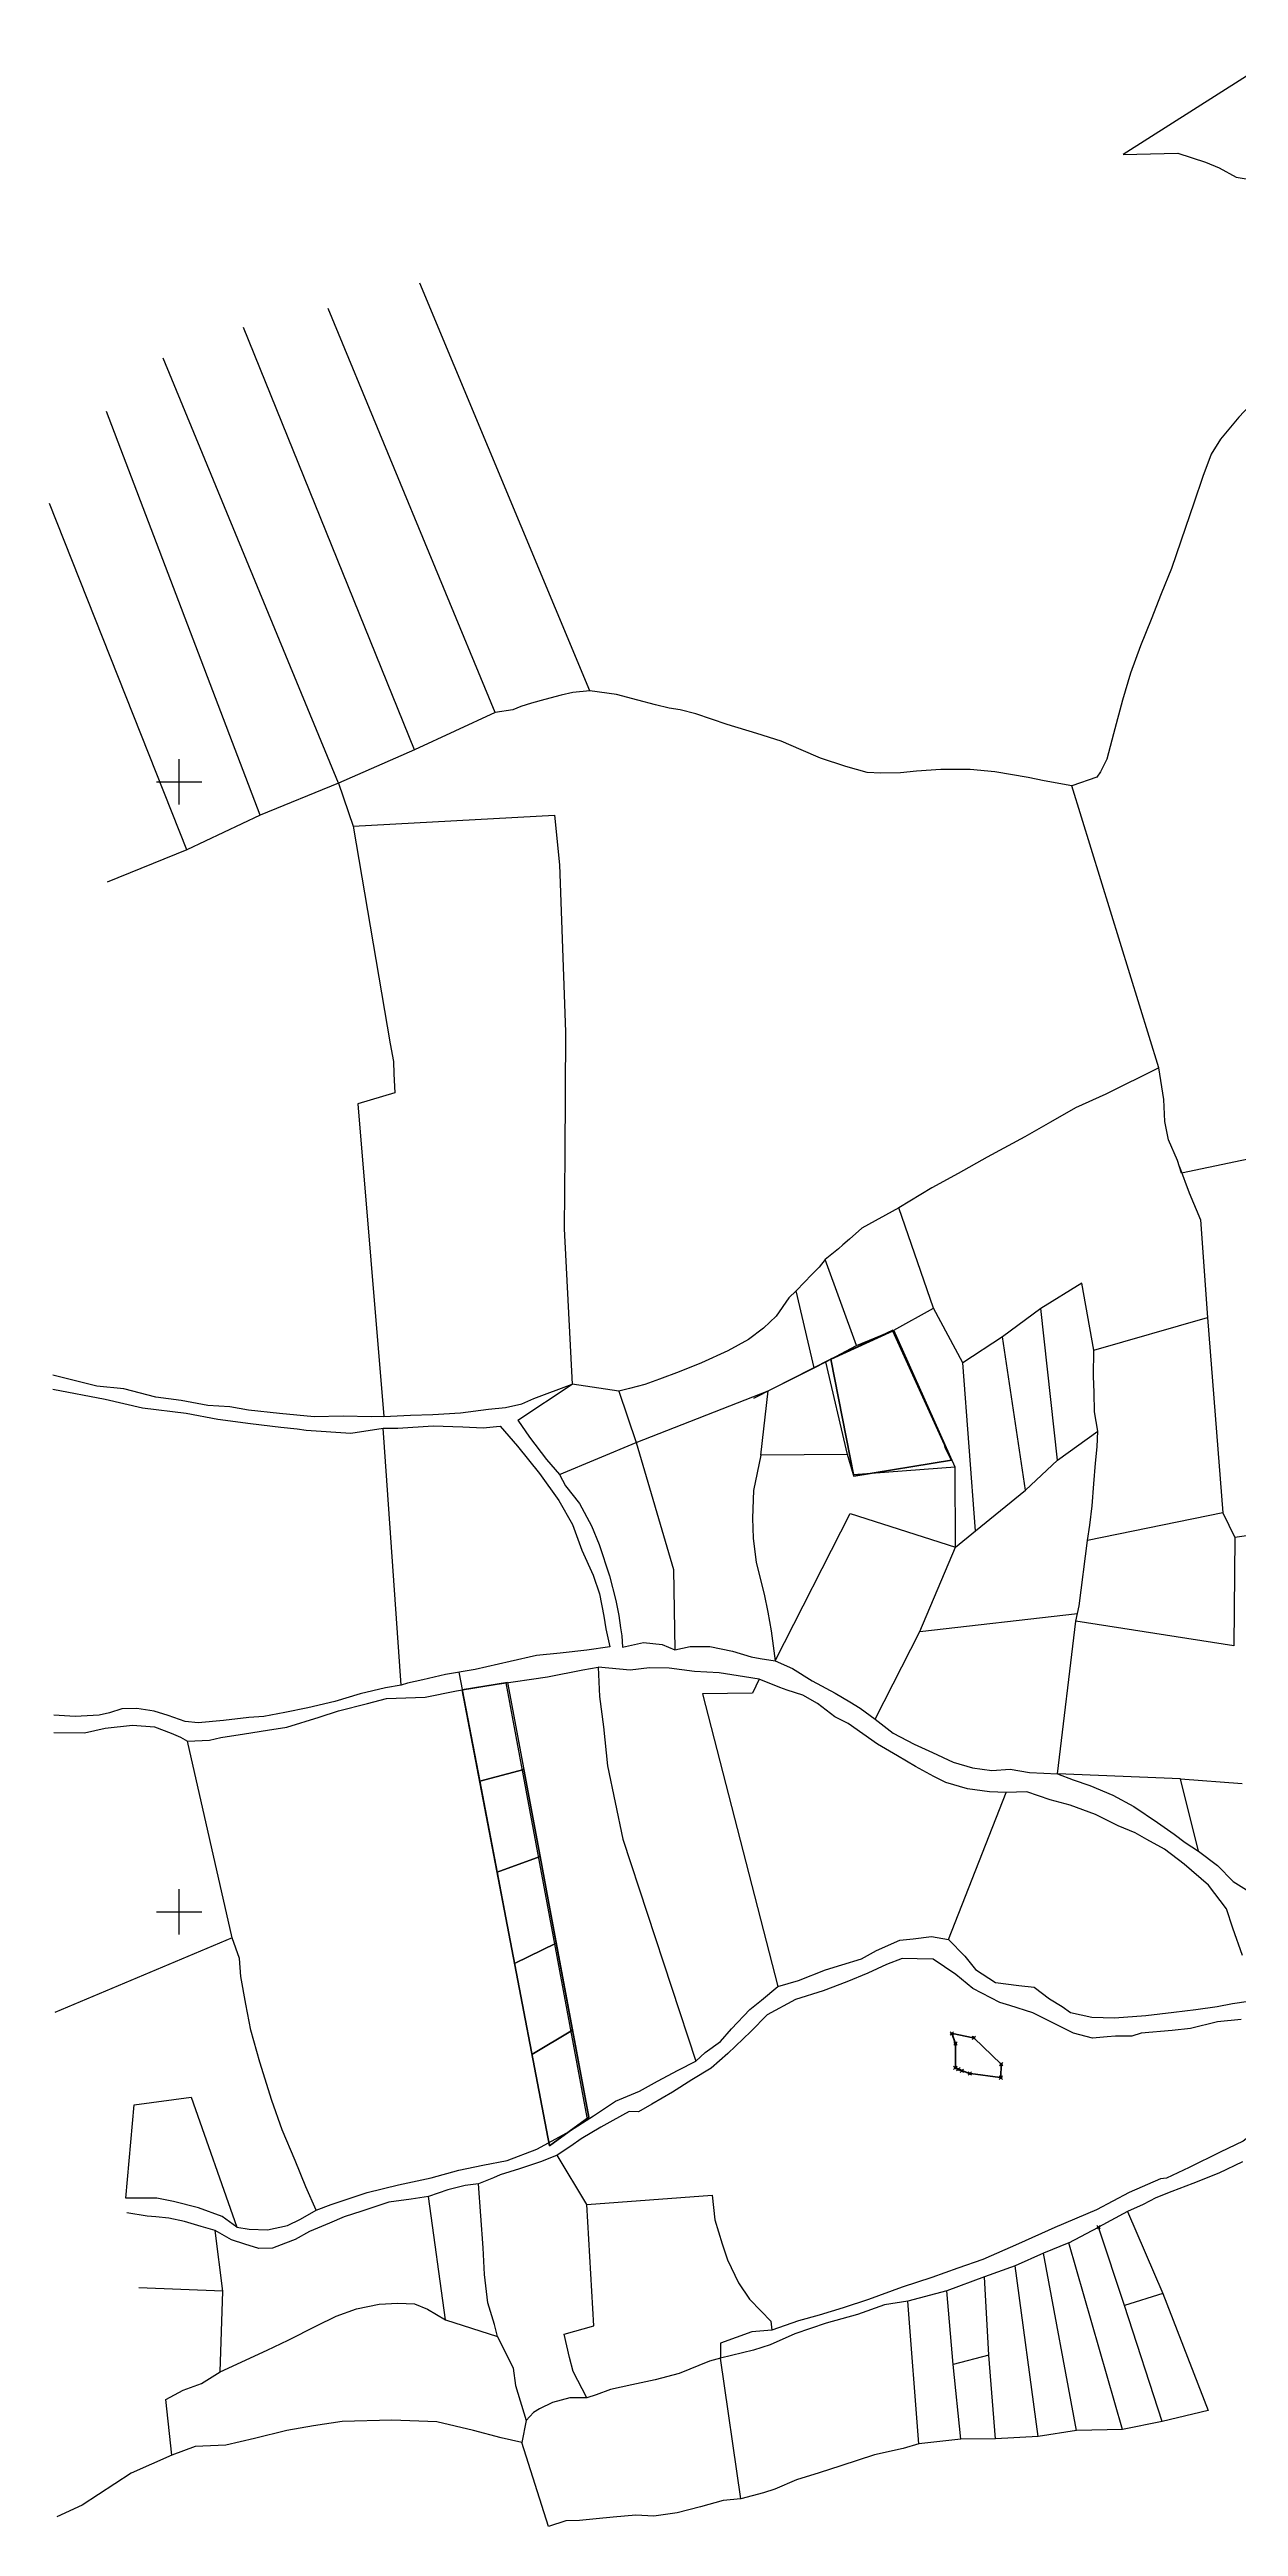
# Model space of a CAD drawing. Header units: millimetres. Extents: x 605783 to 618866, y 1302882 to 1321803.
# Drawn here: x 612127 to 613179, y 1319525 to 1321717 of the extents above; entities that cross this region are included whole.
import ezdxf
from ezdxf.enums import TextEntityAlignment as Align

# ---------------------------------------------------------------- set-up
doc = ezdxf.new("R2010")
doc.units = ezdxf.units.MM
doc.header["$PDMODE"] = 35
doc.header["$PDSIZE"] = 1.5
for name, color, linetype in [('2', 7, 'Continuous'), ('42', 7, 'Continuous'), ('CVL_CUADCON_LIN', 8, 'Continuous')]:
    doc.layers.add(name, color=color, linetype=linetype)
doc.styles.get("Standard").update_dxf_attribs({"font": 'TCCM____.TTF'})

# ---------------------------------------------------------------- blocks, each defined once
blk = doc.blocks.new('COORD')
at = {"layer": '42', "color": 2, "linetype": 'Continuous'}
for p, q in [((-2, 0), (2, 0)), ((0, -2), (0, 2))]:
    blk.add_line(p, q, dxfattribs=at)
blk = doc.blocks.new('COORD$')
at = {"layer": '42', "color": 2, "linetype": 'Continuous'}
blk.add_blockref('COORD', (0, 0), dxfattribs=at)

msp = doc.modelspace()

# ---------------------------------------------------------------- linework, layer by layer
at = {"lineweight": 40}
for points in [[(612928.57, 1319952.835), (612925.731, 1319960.741)], [(612926.052, 1319961.114), (612944.491, 1319957.445)], [(612928.682, 1319931.265), (612928.738, 1319951.865)], [(612945.343, 1319957.002), (612968.925, 1319934.494)], [(612930.866, 1319929.772), (612929.136, 1319930.558)], [(612934.054, 1319928.453), (612931.784, 1319929.377)], [(612941.112, 1319925.92), (612934.988, 1319928.097)], [(612968.452, 1319922.218), (612942.079, 1319925.688)], [(612969.273, 1319933.649), (612968.962, 1319922.653)]]:
    msp.add_lwpolyline(points, dxfattribs=at)
for centre in [(612925.562, 1319961.211), (612928.739, 1319952.365), (612944.981, 1319957.347), (612928.681, 1319930.765), (612931.321, 1319929.565), (612934.517, 1319928.265), (612941.583, 1319925.753), (612968.948, 1319922.153), (612969.287, 1319934.148)]:
    msp.add_circle(centre, 0.5, dxfattribs=at)
for p in [(612925.562, 1319961.211), (612928.739, 1319952.365), (612944.981, 1319957.347), (612928.681, 1319930.765), (612931.321, 1319929.565), (612934.517, 1319928.265), (612941.583, 1319925.753), (612968.948, 1319922.153), (612969.287, 1319934.148)]:
    msp.add_point(p)
at = {"layer": '2', "color": 1, "linetype": 'Continuous'}
for p, q in [((612605.097, 1321149.247), (612454.577, 1321510.256)), ((612521.36, 1321130.225), (612373.403, 1321487.691)), ((612449.903, 1321097.296), (612298.546, 1321471.006)), ((612382.49, 1321067.693), (612227.563, 1321443.671)), ((612313.292, 1321039.351), (612177.278, 1321396.63)), ((612248.427, 1321008.746), (612126.823, 1321315.288)), ((612521.36, 1321130.225), (612449.903, 1321097.296)), ((612449.903, 1321097.296), (612382.49, 1321067.693)), ((612382.49, 1321067.693), (612313.292, 1321039.351)), ((612382.49, 1321067.693), (612395.674, 1321029.65)), ((613108.888, 1320815.638), (613031.696, 1321065.251)), ((612313.292, 1321039.351), (612248.427, 1321008.746)), ((612395.674, 1321029.65), (612573.731, 1321039.293)), ((612248.427, 1321008.746), (612177.96, 1320980.142)), ((612909.416, 1320603.092), (612878.655, 1320691.859)), ((612841.261, 1320570.182), (612813.37, 1320646.259)), ((612803.774, 1320550.15), (612787.872, 1320618.417)), ((612874.213, 1320583.581), (612909.416, 1320603.092)), ((612935.364, 1320554.703), (612909.416, 1320603.092)), ((613004.445, 1320602.865), (612970.292, 1320577.77)), ((613019.214, 1320468.522), (613004.445, 1320602.865)), ((612841.261, 1320570.182), (612874.213, 1320583.581)), ((612928.541, 1320462.421), (612874.213, 1320583.581)), ((612970.292, 1320577.77), (612935.364, 1320554.703)), ((612990.913, 1320441.935), (612970.292, 1320577.77)), ((613051.415, 1320566.029), (613151.863, 1320594.802)), ((613151.863, 1320594.802), (613165.589, 1320421.828)), ((612803.774, 1320550.15), (612813.906, 1320555.543)), ((612813.906, 1320555.543), (612841.261, 1320570.182)), ((612833.193, 1320473.573), (612813.906, 1320555.543)), ((612946.66, 1320406.11), (612935.364, 1320554.703)), ((612541.322, 1320503.947), (612589.41, 1320535.728)), ((612630.863, 1320529.609), (612589.41, 1320535.728)), ((612762.986, 1320529.845), (612803.774, 1320550.15)), ((612630.863, 1320529.609), (612646.122, 1320484.209)), ((612646.122, 1320484.209), (612762.986, 1320529.845)), ((612756.462, 1320472.887), (612762.986, 1320529.845)), ((612438.024, 1320269.327), (612422.197, 1320496.924)), ((613019.214, 1320468.522), (613054.889, 1320494.135)), ((612578.194, 1320455.874), (612646.122, 1320484.209)), ((612833.193, 1320473.573), (612756.462, 1320472.887)), ((612838.635, 1320455.562), (612833.193, 1320473.573)), ((612990.913, 1320441.935), (613019.214, 1320468.522)), ((612928.541, 1320462.421), (612838.635, 1320455.562)), ((612928.96, 1320391.526), (612928.541, 1320462.421)), ((612946.66, 1320406.11), (612990.913, 1320441.935)), ((613165.589, 1320421.828), (613045.55, 1320397.519)), ((613165.589, 1320421.828), (613176.136, 1320400.033)), ((612928.96, 1320391.526), (612946.66, 1320406.11)), ((613200.76, 1320403.73), (613176.136, 1320400.033)), ((612897.132, 1320316.891), (612928.96, 1320391.526)), ((613038.268, 1320339.794), (613045.55, 1320397.519)), ((613035.301, 1320326.055), (613038.268, 1320339.794)), ((612857.698, 1320239.419), (612897.132, 1320316.891)), ((612897.132, 1320316.891), (613036.784, 1320332.925)), ((613019.074, 1320191.03), (613035.301, 1320326.055)), ((612288.417, 1320045.881), (612249.021, 1320219.981)), ((613128.104, 1320186.562), (613019.074, 1320191.03)), ((613143.981, 1320122.614), (613128.104, 1320186.562)), ((613128.104, 1320186.562), (613182.502, 1320182.548)), ((612922.626, 1320044.371), (612973.691, 1320174.511)), ((612288.417, 1320045.881), (612131.645, 1319979.691)), ((612602.592, 1319809.801), (612576.162, 1319853.613)), ((612477.422, 1319707.704), (612462.294, 1319816.888)), ((612280.1, 1319733.275), (612273.431, 1319786.855)), ((613029.15, 1319775.865), (613055.493, 1319789.736)), ((613081.072, 1319803.856), (613055.493, 1319789.736)), ((613078.515, 1319720.492), (613055.493, 1319789.736)), ((613081.072, 1319803.856), (613112.246, 1319731.101)), ((613006.589, 1319766.844), (612981.754, 1319755.777)), ((613029.15, 1319775.865), (613006.589, 1319766.844)), ((613035.974, 1319609.967), (613006.589, 1319766.844)), ((613076.623, 1319610.705), (613029.15, 1319775.865)), ((612954.371, 1319745.967), (612921.159, 1319733.582)), ((612981.754, 1319755.777), (612954.371, 1319745.967)), ((612958.338, 1319676.616), (612954.371, 1319745.967)), ((613001.957, 1319604.693), (612981.754, 1319755.777)), ((612280.1, 1319733.275), (612205.89, 1319736.16)), ((612277.981, 1319661.857), (612280.1, 1319733.275)), ((612921.159, 1319733.582), (612886.658, 1319724.24)), ((612896.297, 1319598), (612886.658, 1319724.24)), ((612926.88, 1319668.307), (612921.159, 1319733.582)), ((613112.246, 1319731.101), (613078.515, 1319720.492)), ((613111.645, 1319617.763), (613078.515, 1319720.492)), ((613112.246, 1319731.101), (613152.495, 1319627.649)), ((612477.422, 1319707.704), (612523.245, 1319692.97)), ((612958.338, 1319676.616), (612926.88, 1319668.307)), ((612964.366, 1319602.449), (612958.338, 1319676.616)), ((612738.796, 1319549.339), (612720.782, 1319674.007)), ((612933.622, 1319602.276), (612926.88, 1319668.307)), ((612548.837, 1319618.913), (612544.887, 1319599.324)), ((613035.974, 1319609.967), (613001.957, 1319604.693)), ((613076.623, 1319610.705), (613035.974, 1319609.967)), ((613111.645, 1319617.763), (613076.623, 1319610.705)), ((613152.495, 1319627.649), (613111.645, 1319617.763)), ((612568.448, 1319525.001), (612544.887, 1319599.324)), ((612933.622, 1319602.276), (612896.297, 1319598)), ((612964.366, 1319602.449), (612933.622, 1319602.276)), ((613001.957, 1319604.693), (612964.366, 1319602.449))]:
    msp.add_line(p, q, dxfattribs=at)
for points in [[(613223.493, 1321716.862), (613077.18, 1321624.049), (613125.704, 1321625.084), (613150.143, 1321617.09), (613162.115, 1321612.076), (613177.408, 1321604.03), (613193.431, 1321601.325), (613213.758, 1321601.44), (613240.945, 1321601.339), (613270.358, 1321611.669), (613295.902, 1321631.888)], [(613235.266, 1321444.519), (613222.1, 1321436.567), (613210.981, 1321426.34), (613197.859, 1321411.019), (613179.679, 1321391.604), (613163.534, 1321371.946), (613155.226, 1321358.94), (613147.72, 1321339.077), (613139.73, 1321315.399), (613132.487, 1321294.013), (613119.998, 1321257.604), (613110.983, 1321235.191), (613101.97, 1321212.524), (613092.453, 1321189.092), (613083.703, 1321164.902), (613076.73, 1321140.976), (613068.775, 1321111.2), (613062.81, 1321088.805), (613057.032, 1321077.591), (613054.01, 1321073), (613031.696, 1321065.251)], [(613235.266, 1321444.519), (613384.805, 1320776.28), (613129.003, 1320722.492)], [(612605.097, 1321149.247), (612590.114, 1321147.892), (612579.71, 1321145.546), (612565.25, 1321141.653), (612553.58, 1321138.538), (612543.943, 1321135.434), (612536.846, 1321132.599), (612521.36, 1321130.225)], [(613031.696, 1321065.251), (613007.277, 1321069.688), (612993.285, 1321072.658), (612963.527, 1321077.827), (612941.918, 1321079.738), (612915.746, 1321079.845), (612894.159, 1321078.198), (612880.192, 1321076.849), (612862.662, 1321076.496), (612850.716, 1321077.191), (612831.628, 1321082.42), (612809.225, 1321089.917), (612792.158, 1321097.191), (612774.581, 1321104.715), (612752.943, 1321111.708), (612726.726, 1321119.438), (612698.975, 1321128.938), (612685.233, 1321132.418), (612675.314, 1321134.141), (612663.356, 1321136.869), (612647.577, 1321141.1), (612628.745, 1321146.076), (612605.097, 1321149.247)], [(612573.731, 1321039.293), (612578.31, 1320995.357), (612583.502, 1320847.746), (612583.126, 1320739.238), (612582.5, 1320673.165), (612589.41, 1320535.728)], [(612395.674, 1321029.65), (612428.319, 1320836.962), (612431.461, 1320821.225), (612431.524, 1320810.552), (612432.641, 1320793.533), (612399.666, 1320783.945), (612422.897, 1320507.346)], [(613108.888, 1320815.638), (613061.765, 1320792.503), (613034.903, 1320780.408), (613012.874, 1320767.578), (612990.336, 1320754.746), (612956.902, 1320736.769), (612931.326, 1320722.141), (612907.77, 1320709.557), (612878.655, 1320691.859)], [(613129.003, 1320722.492), (613125.38, 1320733.652), (613117.394, 1320752.158), (613114.249, 1320768.403), (613113.373, 1320787.711), (613108.888, 1320815.638)], [(613127.192, 1320728.072), (613135.711, 1320705.25), (613145.763, 1320681.166), (613151.863, 1320594.802)], [(612878.655, 1320691.859), (612845.984, 1320673.887), (612835.116, 1320664.169), (612829.048, 1320659.053), (612825.256, 1320655.728), (612813.37, 1320646.259)], [(612813.37, 1320646.259), (612808.075, 1320639.368), (612801.255, 1320632.468), (612795.195, 1320626.081), (612787.872, 1320618.417)], [(612787.872, 1320618.417), (612781.302, 1320612.281), (612769.964, 1320595.954), (612758.846, 1320585.473), (612745.439, 1320575.487), (612727.204, 1320565.474), (612703.892, 1320554.669), (612684.12, 1320546.681), (612666.88, 1320540.231), (612653.695, 1320535.582), (612640.25, 1320531.949), (612630.863, 1320529.609)], [(613051.415, 1320566.029), (613040.648, 1320625.177), (613004.445, 1320602.865)], [(613054.889, 1320494.135), (613051.992, 1320511.398), (613051.637, 1320528.422), (613051.043, 1320542.903), (613051.415, 1320566.029)], [(612422.897, 1320507.346), (612411.973, 1320507.031), (612386.817, 1320507.397), (612361.156, 1320506.998), (612330.395, 1320509.875), (612302.936, 1320512.769), (612286.403, 1320515.725), (612266.832, 1320516.886), (612243.43, 1320521.328), (612220.799, 1320524.25), (612192.551, 1320531.714), (612168.653, 1320534.121), (612129.608, 1320543.812)], [(612129.653, 1320531.357), (612176.09, 1320522.473), (612209.165, 1320515.036), (612247.815, 1320510.172), (612275.795, 1320504.993), (612304.784, 1320501.09), (612331.483, 1320497.683), (612345.975, 1320496.24), (612354.113, 1320495.015), (612393.511, 1320492.442), (612422.197, 1320496.924)], [(612422.897, 1320507.346), (612446.266, 1320508.494), (612466.083, 1320508.86), (612490.72, 1320510.524), (612515.347, 1320513.712), (612530.583, 1320515.322), (612545.047, 1320518.453), (612555.438, 1320523.086), (612589.41, 1320535.728)], [(612422.197, 1320496.924), (612435.155, 1320496.997), (612466.396, 1320498.951), (612492.572, 1320498.082), (612510.617, 1320497.168), (612522.553, 1320498.251), (612525.854, 1320498.524), (612540.95, 1320480.821), (612560.657, 1320456.791), (612577.567, 1320433), (612589.635, 1320411.722), (612597.9, 1320388.899), (612608.194, 1320366.849), (612613.627, 1320350.362), (612617.556, 1320330.563), (612619.146, 1320319.391), (612622.798, 1320303.403)], [(612541.322, 1320503.947), (612551.573, 1320489.013), (612566.681, 1320469.277), (612578.194, 1320455.874)], [(613045.55, 1320397.519), (613047.757, 1320410.999), (613049.942, 1320428.291), (613051.352, 1320447.612), (613052.769, 1320465.916), (613054.207, 1320480.409), (613054.889, 1320494.135)], [(612646.122, 1320484.209), (612679.309, 1320371.823), (612680.237, 1320300.677)], [(612756.462, 1320472.887), (612750.04, 1320441.849), (612749.169, 1320417.195), (612749.782, 1320399.411), (612752.449, 1320378.08), (612759.476, 1320349.913), (612762.618, 1320334.176), (612765.51, 1320317.675), (612769.225, 1320291.014)], [(612578.194, 1320455.874), (612583.588, 1320445.994), (612595.877, 1320430.308), (612606.666, 1320410.548), (612613.371, 1320393.814), (612622.427, 1320366.167), (612628.146, 1320344.345), (612630.765, 1320331.146), (612632.354, 1320320.228), (612633.412, 1320313.119), (612633.979, 1320303.212)], [(612769.225, 1320291.014), (612835.533, 1320421.493), (612928.96, 1320391.526)], [(613176.136, 1320400.033), (613175.177, 1320304.227), (613035.301, 1320326.055)], [(612622.798, 1320303.403), (612602.488, 1320300.493), (612578.874, 1320297.819), (612558.051, 1320295.669), (612534.452, 1320290.453), (612503.495, 1320283.418), (612477.351, 1320278.951), (612457.306, 1320274.264), (612443.857, 1320271.139), (612438.024, 1320269.327)], [(612633.979, 1320303.212), (612652.758, 1320307.129), (612669.03, 1320305.442), (612680.237, 1320300.677)], [(612680.237, 1320300.677), (612693.94, 1320303.803), (612711.218, 1320303.647), (612731.316, 1320299.44), (612747.861, 1320294.451), (612756.001, 1320292.972), (612769.225, 1320291.014)], [(612769.225, 1320291.014), (612784.51, 1320284.239), (612801.852, 1320273.409), (612822.244, 1320262.343), (612835.247, 1320254.793), (612844.427, 1320249.254), (612857.698, 1320239.419)], [(612438.024, 1320269.327), (612424.316, 1320267.217), (612401.734, 1320261.753), (612379.415, 1320255.021), (612355.564, 1320249.296), (612335.261, 1320245.37), (612316.48, 1320241.706), (612303.272, 1320240.87), (612280.928, 1320238.203), (612258.327, 1320236.043), (612246.886, 1320237.249), (612231.864, 1320242.5), (612219.39, 1320246.496), (612204.132, 1320248.697), (612190.92, 1320248.623), (612180.016, 1320245.004), (612170.627, 1320242.918), (612149.544, 1320241.783), (612130.695, 1320242.946)], [(612249.021, 1320219.981), (612268.327, 1320220.852), (612278.476, 1320223.196), (612299.293, 1320226.363), (612319.855, 1320229.528), (612336.862, 1320232.419), (612365.521, 1320241.22), (612382.767, 1320246.654), (612408.392, 1320253.151), (612425.135, 1320257.565), (612459.43, 1320258.775), (612487.091, 1320264.521), (612523.137, 1320270.315), (612567.563, 1320276.918), (612598.78, 1320282.938), (612612.487, 1320285.303)], [(612612.487, 1320285.303), (612613.657, 1320259.39), (612617.119, 1320232.473), (612620.878, 1320198.189), (612634.475, 1320133.212), (612698.902, 1319936.892)], [(612755.093, 1320274.671), (612742.121, 1320276.885), (612719.487, 1320280.315), (612697.629, 1320281.462), (612675.252, 1320284.386), (612657.972, 1320284.796), (612640.96, 1320282.668), (612612.487, 1320285.303)], [(612755.093, 1320274.671), (612749.067, 1320262.439), (612704.86, 1320261.682), (612771.689, 1320002.863)], [(612973.691, 1320174.511), (612958.949, 1320175.19), (612939.369, 1320177.875), (612920.28, 1320183.358), (612909.577, 1320188.634), (612893.264, 1320197.436), (612877.454, 1320207.003), (612859.861, 1320217.323), (612833.837, 1320235.473), (612821.859, 1320241.504), (612806.544, 1320253.361), (612793.542, 1320260.657), (612779.795, 1320265.154), (612773.43, 1320267.405), (612755.093, 1320274.671)], [(612130.751, 1320227.447), (612157.761, 1320227.344), (612176.03, 1320231.513), (612200.407, 1320234.192), (612219.727, 1320232.522), (612234.497, 1320227.014), (612242.648, 1320223.503), (612249.021, 1320219.981)], [(612857.698, 1320239.419), (612873.778, 1320227.058), (612892.13, 1320217.251), (612908.435, 1320209.973), (612926.78, 1320201.437), (612943.834, 1320196.196), (612961.125, 1320194.007), (612977.126, 1320195.113), (612994.421, 1320192.161), (613007.13, 1320191.471), (613019.074, 1320191.03)], [(613019.074, 1320191.03), (613033.08, 1320185.772), (613047.847, 1320180.773), (613067.972, 1320171.992), (613086.578, 1320162.187), (613107.498, 1320147.82), (613122.294, 1320137.739), (613131.994, 1320130.17), (613143.981, 1320122.614)], [(613182.893, 1320030.336), (613174.366, 1320054.429), (613168.676, 1320071.423), (613152.798, 1320092.425), (613131.345, 1320111.108), (613113.735, 1320124.223), (613098.184, 1320133.029), (613087.986, 1320138.816), (613072.958, 1320145.085), (613052.826, 1320155.136), (613030.419, 1320163.141), (613012.603, 1320168.123), (612991.981, 1320175.122), (612973.691, 1320174.511)], [(613143.981, 1320122.614), (613160.827, 1320109.749), (613174.631, 1320095.597), (613186.362, 1320088.294)], [(612362.763, 1319804.892), (612353.747, 1319825.679), (612344.21, 1319848.749), (612332.87, 1319875.875), (612323.568, 1319901.997), (612312.95, 1319935.988), (612305.161, 1319964.151), (612300.705, 1319987.25), (612296.242, 1320011.62), (612295.131, 1320027.623), (612288.417, 1320045.881)], [(613181.703, 1319973.662), (613160.627, 1319971.511), (613136.777, 1319965.786), (613120.526, 1319963.915), (613093.099, 1319961.474), (613084.984, 1319958.887), (613070.501, 1319958.806), (613063.136, 1319958.256), (613050.184, 1319957.166), (613033.134, 1319961.644), (613010.199, 1319972.95), (612997.202, 1319979.484), (612976.837, 1319985.976), (612968.182, 1319988.723), (612944.225, 1320001.039), (612929.161, 1320013.406), (612909.008, 1320027.015), (612895.032, 1320027.19), (612881.563, 1320027.622), (612867.62, 1320022.208), (612851.148, 1320014.745), (612832.646, 1320007.018), (612811.604, 1319999.022), (612787.257, 1319991.261), (612762.183, 1319977.652), (612747.532, 1319963.085), (612727.321, 1319943.404), (612712.66, 1319930.616), (612695.443, 1319920.355), (612678.23, 1319909.331), (612659.998, 1319898.809), (612648.097, 1319891.881), (612639.963, 1319892.344), (612625.529, 1319884.131), (612614.892, 1319878.226), (612597.421, 1319867.963), (612588.311, 1319861.559), (612576.162, 1319853.613)], [(612771.689, 1320002.863), (612789.953, 1320008.048), (612813.781, 1320017.584), (612828.238, 1320021.986), (612845.485, 1320027.165), (612858.908, 1320034.61), (612879.434, 1320043.874), (612891.37, 1320044.957), (612907.619, 1320047.082), (612922.626, 1320044.371)], [(612922.626, 1320044.371), (612937.195, 1320029.715), (612946.667, 1320017.825), (612964.267, 1320006.235), (612984.862, 1320003.809), (612998.339, 1320002.107), (613012.121, 1319991.766), (613023.339, 1319985.222), (613030.485, 1319979.926), (613049.566, 1319975.713), (613069.643, 1319975.064), (613097.326, 1319977.253), (613121.955, 1319980.187), (613141.505, 1319982.584), (613160.547, 1319984.978), (613173.997, 1319987.849), (613188.213, 1319989.962)], [(612698.902, 1319936.892), (612707.242, 1319944.562), (612720.905, 1319954.295), (612730.495, 1319965.276), (612746.656, 1319982.393), (612757.023, 1319990.837), (612771.689, 1320002.863)], [(612362.763, 1319804.892), (612376.199, 1319810.05), (612408.153, 1319820.394), (612435.807, 1319827.411), (612464.737, 1319833.419), (612489.09, 1319840.163), (612510.405, 1319844.857), (612531.98, 1319848.79), (612558.091, 1319858.848), (612584.685, 1319873.228), (612608.226, 1319888.353), (612627.967, 1319901.424), (612649.005, 1319910.183), (612664.959, 1319919.166), (612683.45, 1319928.927), (612698.902, 1319936.892)], [(613265.323, 1319926.36), (613230.402, 1319902.277), (613220.282, 1319894.85), (613206.372, 1319883.845), (613183.356, 1319865.927), (613163.087, 1319856.157), (613135.726, 1319842.535), (613115.454, 1319833.273), (613110.377, 1319832.482), (613082.499, 1319820.381), (613053.623, 1319805.226), (613016.873, 1319789.518), (612984.689, 1319775.106), (612953.01, 1319761.206), (612930.949, 1319753.712), (612907.876, 1319745.451), (612881.503, 1319736.662), (612851.839, 1319725.822), (612829.523, 1319718.327), (612808.218, 1319711.855), (612789.953, 1319706.923), (612766.372, 1319698.659)], [(612194.496, 1319815.379), (612201.884, 1319898.008), (612252.153, 1319904.898), (612292.725, 1319789.759)], [(612576.162, 1319853.613), (612562.221, 1319847.944), (612542.948, 1319841.483), (612525.703, 1319836.049), (612519.874, 1319833.475), (612506.438, 1319828.317)], [(613182.956, 1319847.629), (613161.926, 1319837.6), (613138.858, 1319828.576), (613120.352, 1319821.357), (613106.155, 1319815.94), (613095.01, 1319810.033), (613081.072, 1319803.856)], [(612292.725, 1319789.759), (612279.71, 1319799.342), (612258.829, 1319807.102), (612236.691, 1319812.568), (612221.936, 1319815.534), (612194.496, 1319815.379)], [(612462.294, 1319816.888), (612447.063, 1319814.515), (612427.26, 1319811.862), (612403.168, 1319804.103), (612387.699, 1319798.934), (612374.772, 1319793.525), (612357.03, 1319786.055), (612344.369, 1319778.869), (612335.748, 1319775.771), (612324.087, 1319771.131), (612312.146, 1319771.064), (612299.673, 1319774.805), (612287.963, 1319778.551), (612273.431, 1319786.855)], [(612506.438, 1319828.317), (612494.759, 1319826.727), (612479.537, 1319822.829), (612462.294, 1319816.888)], [(612523.245, 1319692.97), (612520.641, 1319703.628), (612514.937, 1319722.908), (612511.74, 1319748.047), (612510.839, 1319771.421), (612506.438, 1319828.317)], [(612602.332, 1319638.781), (612590.506, 1319662.093), (612587.129, 1319674.525), (612582.434, 1319695.082), (612608.561, 1319702.598), (612602.592, 1319809.801)], [(612602.592, 1319809.801), (612713.323, 1319818.302), (612715.739, 1319796.462), (612722.217, 1319775.153), (612727.129, 1319760.95), (612736.65, 1319740.674), (612746.39, 1319726.245), (612756.872, 1319715.377), (612765.309, 1319706.531), (612766.372, 1319698.659)], [(612273.431, 1319786.855), (612260.96, 1319790.342), (612246.197, 1319794.833), (612232.459, 1319797.805), (612221.018, 1319799.011), (612213.391, 1319799.731), (612195.333, 1319802.678)], [(612292.725, 1319789.759), (612303.661, 1319788.042), (612319.67, 1319787.624), (612337.435, 1319791.281), (612349.089, 1319796.937), (612362.763, 1319804.892)], [(612277.981, 1319661.857), (612319.537, 1319681.149), (612338.034, 1319689.893), (612363.114, 1319702.486), (612380.596, 1319710.97), (612398.596, 1319717.679), (612418.645, 1319721.858), (612435.155, 1319722.713), (612449.896, 1319722.034), (612461.358, 1319717.27), (612477.422, 1319707.704)], [(612886.658, 1319724.24), (612865.842, 1319721.073), (612842.008, 1319712.553), (612814.358, 1319704.774), (612786.464, 1319695.469), (612764.67, 1319685.69), (612749.961, 1319681.033), (612720.782, 1319674.007)], [(612766.372, 1319698.659), (612748.594, 1319697.288), (612720.704, 1319687.221), (612720.782, 1319674.007)], [(612523.245, 1319692.97), (612537.13, 1319665.095), (612539.254, 1319649.606), (612548.837, 1319618.913)], [(612234.967, 1319588.176), (612229.849, 1319637.445), (612245.045, 1319645.662), (612261.272, 1319651.598), (612277.981, 1319661.857)], [(612720.782, 1319674.007), (612711.142, 1319671.412), (612684.274, 1319660.334), (612662.965, 1319654.623), (612642.41, 1319650.187), (612623.377, 1319646.269), (612610.7, 1319641.623), (612602.332, 1319638.781)], [(612602.332, 1319638.781), (612587.341, 1319638.696), (612572.119, 1319634.799), (612560.464, 1319629.143), (612555.148, 1319625.809), (612548.837, 1319618.913)], [(612544.887, 1319599.324), (612526.568, 1319603.54), (612502.138, 1319610.01), (612469.823, 1319617.705), (612429.924, 1319619.005), (612385.974, 1319617.741), (612360.588, 1319614.041), (612336.982, 1319609.842), (612308.312, 1319602.819), (612282.937, 1319597.086), (612255.758, 1319595.662), (612234.967, 1319588.176)], [(612234.967, 1319588.176), (612198.981, 1319572.218), (612155.701, 1319543.768), (612133.256, 1319533.474)], [(612896.297, 1319598), (612882.345, 1319594.109), (612856.97, 1319588.376), (612827.3, 1319578.552), (612808.279, 1319572.601), (612787.989, 1319566.388), (612768.981, 1319558.149), (612758.837, 1319554.788), (612738.796, 1319549.339)], [(612738.796, 1319549.339), (612723.051, 1319547.98), (612703.012, 1319542.276), (612682.462, 1319537.078), (612661.898, 1319534.167), (612645.885, 1319535.094), (612625.823, 1319533.202), (612610.84, 1319531.847), (612595.859, 1319530.238), (612583.918, 1319529.916), (612568.448, 1319525.001)]]:
    msp.add_lwpolyline(points, dxfattribs=at)
msp.add_point((613055.493, 1319789.736), dxfattribs=at)
at = {"layer": 'CVL_CUADCON_LIN', "color": 4, "ltscale": 0.5, "flags": 128}
for points in [[(612818.544, 1320558.025), (612873.544, 1320584.025)], [(612873.544, 1320584.025), (612918.878, 1320482.923)]]:
    msp.add_lwpolyline(points, dxfattribs=at)
at = {"layer": 'CVL_CUADCON_LIN', "color": 6, "lineweight": 40, "ltscale": 0.5, "flags": 128}
msp.add_lwpolyline([(612818.544, 1320558.025), (612873.255, 1320583.141), (612919.162, 1320482.299), (612919.638, 1320479.895), (612925.273, 1320468.625), (612838.721, 1320454.48)], close=True, dxfattribs=at)
at = {"layer": 'CVL_CUADCON_LIN', "color": 6, "ltscale": 0.5, "flags": 128}
for points in [[(612818.544, 1320558.025), (612749.873, 1320523.193)], [(612918.878, 1320482.923), (612919.508, 1320480.556)], [(612919.508, 1320480.556), (612924.982, 1320469.207)]]:
    msp.add_lwpolyline(points, dxfattribs=at)
at = {"layer": 'CVL_CUADCON_LIN', "color": 3, "ltscale": 0.5, "flags": 128}
for points in [[(612489.263, 1320280.986), (612507.657, 1320184.637), (612523.065, 1320103.925), (612538.473, 1320023.212), (612553.882, 1319942.5)], [(612532.381, 1320271.689), (612546.731, 1320194.817), (612561.08, 1320117.944), (612575.43, 1320041.072), (612589.779, 1319964.2)], [(612507.657, 1320184.637), (612546.731, 1320194.817)], [(612523.065, 1320103.925), (612561.08, 1320117.944)], [(612538.473, 1320023.212), (612575.43, 1320041.072)], [(612553.882, 1319942.5), (612589.779, 1319964.2)]]:
    msp.add_lwpolyline(points, dxfattribs=at)
at = {"layer": 'CVL_CUADCON_LIN', "color": 5, "ltscale": 0.5, "flags": 128}
msp.add_lwpolyline([(612492.248, 1320265.35), (612532.381, 1320271.689), (612604.134, 1319887.298), (612569.292, 1319861.775)], close=True, dxfattribs=at)
at = {"layer": 'CVL_CUADCON_LIN', "color": 3, "ltscale": 0.5, "flags": 128}
for points in [[(612492.248, 1320265.35), (612532.381, 1320271.689), (612546.731, 1320194.817), (612507.657, 1320184.637)], [(612523.065, 1320103.925), (612561.08, 1320117.944), (612546.731, 1320194.817), (612507.657, 1320184.637)], [(612538.473, 1320023.212), (612575.43, 1320041.072), (612561.08, 1320117.944), (612523.065, 1320103.925)]]:
    msp.add_lwpolyline(points, close=True, dxfattribs=at)
at = {"layer": 'CVL_CUADCON_LIN', "color": 5, "ltscale": 0.5, "flags": 128}
for points in [[(612532.381, 1320271.689), (612492.251, 1320265.337)], [(612532.381, 1320271.689), (612604.134, 1319887.298)], [(612492.251, 1320265.337), (612569.292, 1319861.775), (612604.134, 1319887.298)]]:
    msp.add_lwpolyline(points, dxfattribs=at)
at = {"layer": 'CVL_CUADCON_LIN', "color": 1, "ltscale": 0.5, "flags": 128}
for points in [[(612530.721, 1320271.426), (612602.483, 1319886.99)], [(612532.381, 1320271.689), (612604.134, 1319887.298)]]:
    msp.add_lwpolyline(points, dxfattribs=at)
at = {"layer": 'CVL_CUADCON_LIN', "color": 2, "ltscale": 0.5, "flags": 128}
for points in [[(612553.882, 1319942.5), (612589.779, 1319964.2), (612575.43, 1320041.072), (612538.473, 1320023.212)], [(612569.292, 1319861.775), (612604.134, 1319887.298), (612589.779, 1319964.2), (612553.882, 1319942.5)]]:
    msp.add_lwpolyline(points, close=True, dxfattribs=at)

# ---------------------------------------------------------------- block references
at = {"layer": '42', "color": 2, "linetype": 'Continuous', "xscale": 10, "yscale": 10}
for p in [(612241.656, 1321068.869), (612241.656, 1320068.869)]:
    msp.add_blockref('COORD$', p, dxfattribs=at)

# ---------------------------------------------------------------- texts
msp.add_text('7', height=1, rotation=90).set_placement((612924.804, 1319961.864), align=Align.MIDDLE_RIGHT)
for s, p in [('6', (612929.725, 1319952.535)), ('9', (612970.212, 1319934.529))]:
    msp.add_text(s, height=1, rotation=90).set_placement(p, align=Align.MIDDLE_LEFT)
msp.add_text('8', height=1, rotation=90).set_placement((612945.442, 1319958.235), align=Align.BOTTOM_LEFT)
for s, p in [('5', (612927.839, 1319930.224)), ('4', (612930.926, 1319928.647))]:
    msp.add_text(s, height=1, rotation=90).set_placement(p, align=Align.TOP_RIGHT)
for s, p in [('3', (612934.161, 1319927.33)), ('2', (612941.349, 1319924.781))]:
    msp.add_text(s, height=1, rotation=90).set_placement(p, align=Align.TOP_CENTER)
msp.add_text('1', height=1, rotation=90).set_placement((612969.596, 1319921.392), align=Align.TOP_LEFT)

doc.saveas('drawing.dxf')
